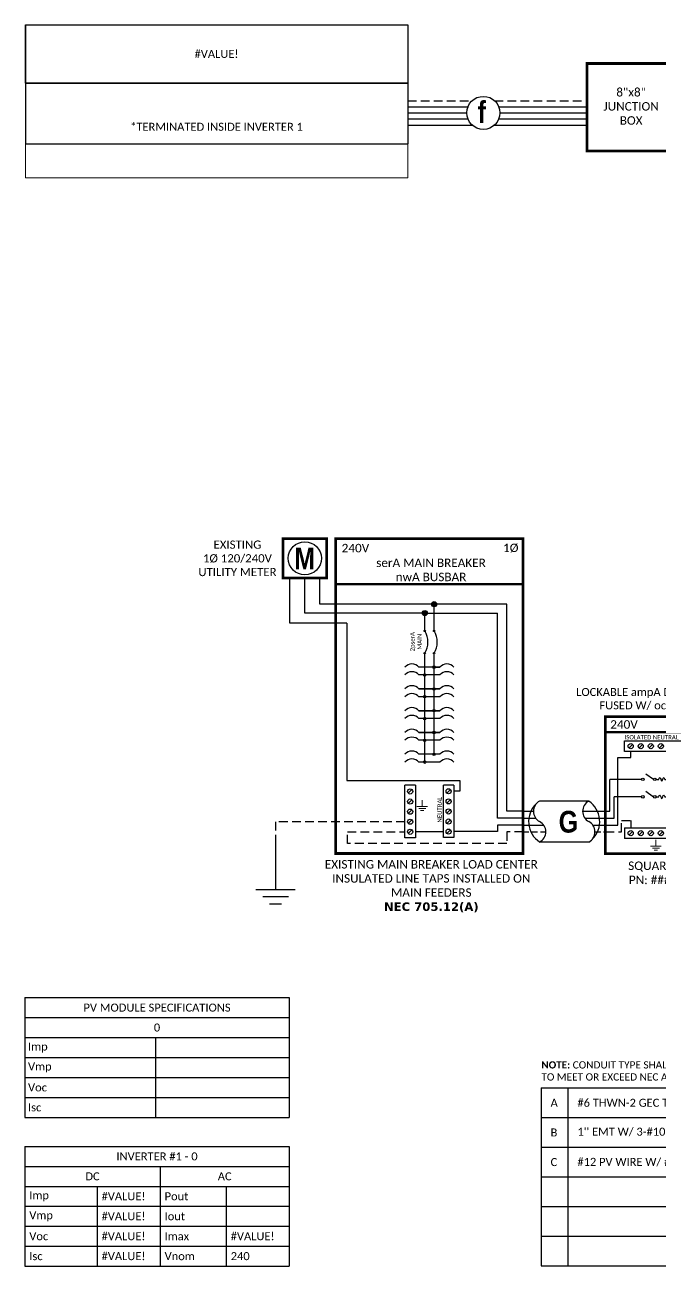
# Model space of a CAD drawing. Header units: feet. Extents: x 11703 to 12324, y 21610 to 22146.
# Drawn here: x 11703 to 11977, y 21610 to 22146 of the extents above; entities that cross this region are included whole.
import ezdxf

# ---------------------------------------------------------------- set-up
doc = ezdxf.new("R2010")
doc.units = ezdxf.units.FT
doc.header["$MEASUREMENT"] = 0
doc.linetypes.add('HIDDEN', pattern=[0.375, 0.25, -0.125])
doc.styles.add('ONE LINE TXT', font='techb___.ttf')
doc.styles.get("Standard").update_dxf_attribs({"font": 'calibri.ttf'})

# ---------------------------------------------------------------- blocks, each defined once
blk = doc.blocks.new('*U18')
at = {"color": 7, "linetype": 'Continuous'}
for p, q in [((-7.14, 13.31), (-28.39, 13.31)), ((-28.39, -4.31), (-7.14, -4.31))]:
    blk.add_line(p, q, dxfattribs=at)
at = {"color": 7}
for p, q in [((-35.53, 9), (-31.05, 9)), ((-9.81, 9), (0, 9))]:
    blk.add_line(p, q, dxfattribs=at)
at = {"color": 10}
for p, q in [((-35.53, 6), (-30.11, 6)), ((-8.87, 6), (0, 6))]:
    blk.add_line(p, q, dxfattribs=at)
at = {"color": 253}
for p, q in [((-35.53, 3), (-26.66, 3)), ((-5.41, 3), (0, 3))]:
    blk.add_line(p, q, dxfattribs=at)
at = {"color": 92, "linetype": 'HIDDEN', "ltscale": 10}
for p, q in [((-4.48, 0), (0, 0)), ((-35.53, 0), (-25.72, 0))]:
    blk.add_line(p, q, dxfattribs=at)
at = {"color": 7, "linetype": 'Continuous'}
for centre, start, end in [((-22.54, 4.5), 133.9732, 236.4265), ((-12.99, 4.5), 313.9732, 56.4265)]:
    blk.add_arc(centre, 10.58, start, end, dxfattribs=at)
at = {"linetype": 'Continuous'}
for centre, start, end in [((-26.08, 8.91), 117.6639, 242.3361), ((-4.83, 8.91), 117.6639, 242.3361), ((-30.7, 0.09), 297.6639, 62.3361), ((-9.45, 0.09), 297.6639, 62.3361)]:
    blk.add_arc(centre, 4.98, start, end, dxfattribs=at)
blk = doc.blocks.new('*U22')
at = {"lineweight": 50}
blk.add_line((-43.61, 43.06), (0, 43.06), dxfattribs=at)
at = {"color": 1, "linetype": 'Continuous'}
for p, q in [((-35.27, 34.78), (-35.27, 39.32)), ((-35.27, 39.32), (-8.32, 39.32)), ((-8.32, 39.32), (-8.32, 34.78)), ((-8.32, 34.78), (-35.27, 34.78)), ((-26.07, 25.18), (-22.81, 22.74)), ((-21.73, 22.73), (-20.49, 22.73)), ((-17.94, 22.73), (-16.7, 22.73)), ((-26.07, 17.65), (-22.81, 15.2)), ((-21.73, 15.2), (-20.49, 15.2)), ((-17.94, 15.2), (-16.7, 15.2)), ((-35.27, 1.76), (-8.32, 1.76)), ((-35.27, 1.76), (-35.27, -2.78)), ((-8.32, 1.76), (-8.32, -2.78)), ((-8.32, -2.78), (-35.27, -2.78))]:
    blk.add_line(p, q, dxfattribs=at)
at = {"color": 4, "linetype": 'Continuous'}
for p, q in [((-31.89, 37.83), (-33.46, 36.26)), ((-27.53, 37.83), (-29.11, 36.26)), ((-23.18, 37.83), (-24.76, 36.26)), ((-18.83, 37.83), (-20.41, 36.26)), ((-14.48, 37.83), (-16.06, 36.26)), ((-10.13, 37.83), (-11.7, 36.26)), ((-31.89, 0.28), (-33.46, -1.3)), ((-27.53, 0.28), (-29.11, -1.3)), ((-23.18, 0.28), (-24.76, -1.3)), ((-18.83, 0.28), (-20.41, -1.3)), ((-14.48, 0.28), (-16.06, -1.3)), ((-10.13, 0.28), (-11.7, -1.3))]:
    blk.add_line(p, q, dxfattribs=at)
at = {"color": 253, "linetype": 'Continuous'}
for p, q in [((-38.16, 3), (-38.16, 32.17)), ((-38.16, 32.17), (-32.67, 32.17)), ((-32.67, 32.17), (-32.67, 34.78)), ((-10.92, 32.17), (-10.92, 34.78)), ((-5.43, 32.17), (-10.92, 32.17)), ((-5.43, 3), (-5.43, 32.17)), ((-43.61, 3), (-38.16, 3)), ((0, 3), (-5.43, 3))]:
    blk.add_line(p, q, dxfattribs=at)
at = {"color": 7, "linetype": 'Continuous'}
for p, q in [((-27.97, 22.73), (-41.66, 22.73)), ((-41.66, 9), (-41.66, 22.73)), ((-15.62, 22.73), (-1.93, 22.73)), ((-1.93, 9), (-1.93, 22.73))]:
    blk.add_line(p, q, dxfattribs=at)
at = {"color": 10, "linetype": 'Continuous'}
for p, q in [((-27.97, 15.2), (-39.8, 15.2)), ((-39.8, 6), (-39.8, 15.2)), ((-15.62, 15.2), (-3.79, 15.19)), ((-3.79, 6), (-3.79, 15.2)), ((-43.61, 6), (-39.8, 6)), ((0, 6), (-3.79, 6))]:
    blk.add_line(p, q, dxfattribs=at)
at = {"color": 7}
for p, q in [((-43.61, 9), (-41.66, 9)), ((0, 9), (-1.93, 9))]:
    blk.add_line(p, q, dxfattribs=at)
at = {"color": 92, "linetype": 'HIDDEN', "ltscale": 15}
for p, q in [((-43.61, 0), (-36.58, 0)), ((-36.58, 0), (-36.58, 4.9)), ((-36.58, 4.9), (-32.67, 4.9)), ((-32.67, 4.9), (-32.67, 1.76)), ((-7.01, 4.9), (-10.92, 4.9)), ((-10.92, 4.9), (-10.92, 1.76)), ((-7.01, 0), (-7.01, 4.9)), ((0, 0), (-7.01, 0))]:
    blk.add_line(p, q, dxfattribs=at)
at = {"lineweight": 50, "const_width": 1.19}
blk.add_lwpolyline([(-43.61, -9.34), (-43.61, 49.84), (0, 49.84), (0, -9.34)], close=True, dxfattribs=at)
at = {"color": 92, "linetype": 'Continuous', "lineweight": 5, "ltscale": 0.05, "flags": 128}
for points in [[(-21.8, -3.32), (-21.8, -6.17)], [(-24.14, -6.17), (-19.45, -6.17)], [(-20.27, -7.03), (-23.32, -7.03)], [(-21.08, -7.9), (-22.51, -7.9)]]:
    blk.add_lwpolyline(points, dxfattribs=at)
at = {"color": 4, "linetype": 'Continuous'}
for centre in [(-32.67, 37.05), (-28.32, 37.05), (-23.97, 37.05), (-19.62, 37.05), (-15.27, 37.05), (-10.92, 37.05), (-32.67, -0.51), (-28.32, -0.51), (-23.97, -0.51), (-19.62, -0.51), (-15.27, -0.51), (-10.92, -0.51)]:
    blk.add_circle(centre, 1.11, dxfattribs=at)
at = {"color": 1, "linetype": 'Continuous'}
for centre in [(-27.43, 22.73), (-22.27, 22.73), (-16.16, 22.73), (-27.43, 15.2), (-22.27, 15.2), (-16.16, 15.19)]:
    blk.add_circle(centre, 0.541, dxfattribs=at)
for points in [[(-20.49, 22.73), (-20.12, 23.49), (-19.22, 21.97), (-18.39, 23.49), (-17.94, 22.73)], [(-20.49, 15.2), (-20.12, 15.96), (-19.22, 14.43), (-18.39, 15.96), (-17.94, 15.2)]]:
    blk.add_spline(points, degree=3, dxfattribs=at)
at = {"color": 7}
blk.add_blockref('*U18', (-43.61, 0), dxfattribs=at)
at = {"color": 4, "linetype": 'Continuous'}
blk.add_text('ISOLATED NEUTRAL', height=1.8743, dxfattribs=at).set_placement((-35.32, 39.97))
at = {"color": 1}
for s, width, gutter_width, heights, insert, char_height, attachment_point in [('\\A1;\\pi2.6661;LOCKABLE ampA DISCONNECT \\P\\pi12.722;FUSED W/ ocA FUSES', 71.8931, 92.23, [18.56], (-58.88, 62.16), 3.4544, 1), ('240V', 0.1481, 0.75, [0], (-35.55, 46.4), 3.658, 5), ('1Ø', 0.1481, 0.75, [0], (-4.98, 46.1), 3.658, 5), ('\\A1;\\pi5.5987,t23.887;SQUARE D\\P\\pi5.8899,t24.178;PN: #####', 35.0816, 28.88, [13.54], (-39.35, -12.75), 3.6576, 1)]:
    blk.add_mtext_dynamic_manual_height_columns(s, width=width, gutter_width=gutter_width, heights=heights, dxfattribs=dict(at, insert=insert, char_height=char_height, attachment_point=attachment_point))
blk = doc.blocks.new('lineTapPanel')
at = {"linetype": 'Continuous'}
h = blk.add_hatch(color=254, dxfattribs=at)
h.dxf.hatch_style = 1
edge = h.paths.add_edge_path()
edge.add_arc((-38.44, 98.34), 1.11, 0, 360)
h = blk.add_hatch(color=254, dxfattribs=at)
h.dxf.hatch_style = 1
edge = h.paths.add_edge_path()
edge.add_arc((-42.47, 94.51), 1.11, 0, 360)
h = blk.add_hatch(color=1, dxfattribs=at)
h.dxf.hatch_style = 1
edge = h.paths.add_edge_path()
edge.add_arc((-42.47, 86.8), 0.291, 0, 360)
h = blk.add_hatch(color=1, dxfattribs=at)
h.dxf.hatch_style = 1
edge = h.paths.add_edge_path()
edge.add_arc((-38.44, 86.8), 0.291, 0, 360)
h = blk.add_hatch(color=1, dxfattribs=at)
h.dxf.hatch_style = 1
edge = h.paths.add_edge_path()
edge.add_arc((-42.47, 77.16), 0.291, 0, 360)
h = blk.add_hatch(color=1, dxfattribs=at)
h.dxf.hatch_style = 1
edge = h.paths.add_edge_path()
edge.add_arc((-38.44, 77.16), 0.291, 0, 360)
h = blk.add_hatch(color=1, dxfattribs=at)
h.dxf.hatch_style = 1
edge = h.paths.add_edge_path()
edge.add_arc((-38.44, 71.16), 0.528, 0, 360)
h = blk.add_hatch(color=1, dxfattribs=at)
h.dxf.hatch_style = 1
edge = h.paths.add_edge_path()
edge.add_arc((-42.47, 67.78), 0.528, 0, 360)
h = blk.add_hatch(color=1, dxfattribs=at)
h.dxf.hatch_style = 1
edge = h.paths.add_edge_path()
edge.add_arc((-38.44, 61.76), 0.528, 0, 360)
h = blk.add_hatch(color=1, dxfattribs=at)
h.dxf.hatch_style = 1
edge = h.paths.add_edge_path()
edge.add_arc((-42.47, 58.38), 0.528, 0, 360)
h = blk.add_hatch(color=1, dxfattribs=at)
h.dxf.hatch_style = 1
edge = h.paths.add_edge_path()
edge.add_arc((-42.47, 48.98), 0.528, 0, 360)
h = blk.add_hatch(color=1, dxfattribs=at)
h.dxf.hatch_style = 1
edge = h.paths.add_edge_path()
edge.add_arc((-38.44, 52.36), 0.528, 0, 360)
h = blk.add_hatch(color=1, dxfattribs=at)
h.dxf.hatch_style = 1
edge = h.paths.add_edge_path()
edge.add_arc((-38.44, 42.95), 0.528, 0, 360)
h = blk.add_hatch(color=1, dxfattribs=at)
h.dxf.hatch_style = 1
edge = h.paths.add_edge_path()
edge.add_arc((-42.47, 39.58), 0.528, 0, 360)
h = blk.add_hatch(color=1, dxfattribs=at)
h.dxf.hatch_style = 1
edge = h.paths.add_edge_path()
edge.add_arc((-38.44, 33.55), 0.528, 0, 360)
h = blk.add_hatch(color=1, dxfattribs=at)
h.dxf.hatch_style = 1
edge = h.paths.add_edge_path()
edge.add_arc((-42.47, 30.17), 0.528, 0, 360)
at = {"color": 155, "true_color": 0x647190}
blk.add_line((-80.92, 126.59), (0, 126.59), dxfattribs=at)
at = {"color": 253, "linetype": 'Continuous'}
for p, q in [((-100.73, 90.2), (-100.73, 109.7)), ((-76.04, 90.2), (-100.73, 90.2)), ((-76.04, 90.2), (-76.04, 22.16)), ((-76.04, 22.16), (-27.25, 22.16)), ((-27.25, 22.16), (-27.25, 17.57)), ((-27.25, 17.57), (-29.89, 17.57)), ((-11.01, 0.16), (-29.89, 0.16)), ((0, 3), (-11.01, 3)), ((-11.01, 3), (-11.01, 0.16))]:
    blk.add_line(p, q, dxfattribs=at)
at = {"color": 10, "linetype": 'Continuous'}
for p, q in [((-94.24, 94.51), (-94.24, 109.7)), ((-43.58, 94.51), (-94.24, 94.51)), ((-42.47, 87.09), (-42.47, 93.4)), ((-41.36, 94.51), (-10.98, 94.51)), ((-10.98, 6), (-10.98, 94.51)), ((-42.47, 30.17), (-42.47, 76.87)), ((-35.88, 67.78), (-45.04, 67.78)), ((-35.88, 58.38), (-45.04, 58.38)), ((-35.88, 48.98), (-45.04, 48.98)), ((-35.88, 39.58), (-45.04, 39.58)), ((-35.88, 30.17), (-45.04, 30.17)), ((0, 6), (-10.98, 6))]:
    blk.add_line(p, q, dxfattribs=at)
at = {"color": 7, "linetype": 'Continuous'}
for p, q in [((-87.75, 98.34), (-87.75, 109.7)), ((-39.56, 98.34), (-87.75, 98.34)), ((-38.44, 87.09), (-38.44, 97.23)), ((-6.96, 9), (-6.96, 98.34)), ((-38.44, 61.76), (-38.44, 76.87)), ((-35.88, 71.16), (-45.04, 71.16)), ((-38.44, 71.16), (-35.88, 71.16)), ((-45.04, 61.76), (-35.88, 61.76)), ((-35.88, 61.76), (-45.04, 61.76)), ((-38.44, 52.36), (-38.44, 61.76)), ((-45.04, 52.36), (-35.88, 52.36)), ((-35.88, 52.36), (-45.04, 52.36)), ((-38.44, 42.95), (-38.44, 52.36)), ((-45.04, 42.95), (-35.88, 42.95)), ((-35.88, 42.95), (-45.04, 42.95)), ((-38.44, 33.55), (-38.44, 42.95)), ((-35.88, 33.55), (-45.04, 33.55))]:
    blk.add_line(p, q, dxfattribs=at)
at = {"lineweight": 50}
blk.add_line((-80.92, 106.95), (0, 106.95), dxfattribs=at)
at = {"color": 7}
for p, q in [((-6.96, 98.34), (-37.33, 98.34)), ((0, 9), (-6.96, 9))]:
    blk.add_line(p, q, dxfattribs=at)
at = {"color": 1, "linetype": 'Continuous'}
for p, q in [((-51.03, -2.51), (-51.03, 20.23)), ((-46.49, 20.23), (-51.03, 20.23)), ((-46.49, 20.23), (-46.49, -2.51)), ((-34.43, -2.43), (-34.43, 20.16)), ((-29.89, 20.16), (-34.43, 20.16)), ((-29.89, 20.16), (-29.89, -2.43)), ((-46.49, -2.51), (-51.03, -2.51)), ((-29.89, -2.43), (-34.43, -2.43))]:
    blk.add_line(p, q, dxfattribs=at)
at = {"color": 4, "linetype": 'Continuous'}
for p, q in [((-47.97, 18.28), (-49.55, 16.71)), ((-31.37, 18.35), (-32.94, 16.78)), ((-47.97, 13.93), (-49.55, 12.36)), ((-31.37, 14), (-32.94, 12.43)), ((-47.97, 9.58), (-49.55, 8.01)), ((-31.37, 9.65), (-32.94, 8.08)), ((-47.97, 5.23), (-49.55, 3.66)), ((-47.97, 0.88), (-49.55, -0.69)), ((-31.37, 5.3), (-32.94, 3.73)), ((-31.37, 0.95), (-32.94, -0.62))]:
    blk.add_line(p, q, dxfattribs=at)
at = {"color": 92, "linetype": 'HIDDEN', "ltscale": 15}
for p, q in [((-51.03, 4.44), (-106.89, 4.44)), ((-106.89, 4.44), (-106.89, -4.87)), ((-75.84, -4.96), (-75.84, 0.09)), ((-75.84, 0.09), (-51.03, 0.09)), ((0, 0), (-6.96, 0)), ((-6.96, -4.96), (-75.84, -4.96)), ((-6.96, 0), (-6.96, -4.96))]:
    blk.add_line(p, q, dxfattribs=at)
at = {"color": 92, "linetype": 'Continuous', "ltscale": 15}
blk.add_line((-34.43, 0.09), (-46.49, 0.09), dxfattribs=at)
at = {"color": 92, "ltscale": 15}
blk.add_line((-106.89, -4.87), (-106.89, -24.84), dxfattribs=at)
at = {"lineweight": 50, "const_width": 1.19}
for points in [[(-103.67, 109.7), (-103.67, 126.59), (-84.82, 126.59), (-84.82, 109.7)], [(-80.92, -9.3), (-80.92, 126.59), (0, 126.59), (0, -9.3)]]:
    blk.add_lwpolyline(points, close=True, dxfattribs=at)
at = {"color": 92, "linetype": 'Continuous', "lineweight": 5, "ltscale": 0.05, "flags": 128}
for points in [[(-45.88, 10.97), (-41.2, 10.97)], [(-43.54, 13.81), (-43.54, 10.97)], [(-42.01, 10.1), (-45.07, 10.1)], [(-42.82, 9.23), (-44.25, 9.23)]]:
    blk.add_lwpolyline(points, dxfattribs=at)
at = {"color": 92, "linetype": 'Continuous', "ltscale": 4, "flags": 128}
for points in [[(-115.37, -24.84), (-98.41, -24.84)], [(-101.35, -27.98), (-112.43, -27.98)], [(-104.29, -31.12), (-109.49, -31.12)]]:
    blk.add_lwpolyline(points, dxfattribs=at)
at = {"linetype": 'Continuous'}
blk.add_circle((-94.24, 118.15), 7.15, dxfattribs=at)
at = {"color": 7, "linetype": 'Continuous'}
for centre in [(-38.44, 98.34), (-38.44, 98.34), (-42.47, 94.51)]:
    blk.add_circle(centre, 1.11, dxfattribs=at)
at = {"color": 1, "linetype": 'Continuous'}
for centre, radius in [((-42.47, 86.8), 0.291), ((-38.44, 86.8), 0.291), ((-42.47, 77.16), 0.291), ((-38.44, 77.16), 0.291), ((-38.44, 71.16), 0.528), ((-42.47, 67.78), 0.528), ((-38.44, 61.76), 0.528), ((-42.47, 58.38), 0.528), ((-42.47, 48.98), 0.528), ((-38.44, 52.36), 0.528), ((-38.44, 42.95), 0.528), ((-42.47, 39.58), 0.528), ((-38.44, 33.55), 0.528), ((-42.47, 30.17), 0.528)]:
    blk.add_circle(centre, radius, dxfattribs=at)
at = {"color": 4, "linetype": 'Continuous'}
for centre in [(-48.76, 17.49), (-32.16, 17.57), (-48.76, 13.14), (-32.16, 13.21), (-48.76, 8.79), (-48.76, 4.44), (-32.16, 8.86), (-32.16, 4.51), (-48.76, 0.09), (-32.16, 0.16)]:
    blk.add_circle(centre, 1.11, dxfattribs=at)
at = {"color": 1, "linetype": 'Continuous'}
for centre, radius, start, end in [((-50.14, 81.98), 9.06, 327.8708, 32.1292), ((-46.11, 81.98), 9.06, 327.8708, 32.1292), ((-48.03, 68.62), 3.93, 40.3392, 139.6608), ((-32.88, 68.62), 3.93, 40.3392, 139.6608), ((-48.03, 65.24), 3.93, 40.3392, 139.6608), ((-32.88, 65.24), 3.93, 40.3392, 139.6608), ((-48.03, 59.21), 3.93, 40.3392, 139.6608), ((-48.03, 55.84), 3.93, 40.3392, 139.6608), ((-32.88, 59.21), 3.93, 40.3392, 139.6608), ((-32.88, 55.84), 3.93, 40.3392, 139.6608), ((-48.03, 49.81), 3.93, 40.3392, 139.6608), ((-32.88, 49.81), 3.93, 40.3392, 139.6608), ((-48.03, 46.43), 3.93, 40.3392, 139.6608), ((-32.88, 46.43), 3.93, 40.3392, 139.6608), ((-48.03, 40.41), 3.93, 40.3392, 139.6608), ((-32.88, 40.41), 3.93, 40.3392, 139.6608), ((-48.03, 37.03), 3.93, 40.3392, 139.6608), ((-32.88, 37.03), 3.93, 40.3392, 139.6608), ((-48.03, 31.01), 3.93, 40.3392, 139.6608), ((-32.88, 31.01), 3.93, 40.3392, 139.6608), ((-48.03, 27.63), 3.93, 40.3392, 139.6608), ((-32.88, 27.63), 3.93, 40.3392, 139.6608)]:
    blk.add_arc(centre, radius, start, end, dxfattribs=at)
at = {"color": 253, "linetype": 'Continuous', "style": 'ONE LINE TXT'}
blk.add_text('M', height=9.38, dxfattribs=at).set_placement((-98.8, 113.43))
at = {"color": 4, "linetype": 'Continuous'}
blk.add_text('NEUTRAL', height=1.874, rotation=90, dxfattribs=at).set_placement((-35.08, 4.08))
at = {"color": 1, "attachment_point": 5}
for s, width, gutter_width, heights, insert, char_height in [('EXISTING\\P1Ø 120/240V UTILITY METER', 37.8067, 7.17, [0], (-123.35, 118.13), 3.5433), ('240V', 0.1481, 0.75, [0], (-72.39, 122.54), 3.658), ('1Ø', 0.1481, 0.75, [0], (-5.31, 122.54), 3.658), ('serA MAIN BREAKER\\PnwA BUSBAR', 72.4998, 0.75, [0], (-39.75, 113.14), 3.6576), ('EXISTING MAIN BREAKER LOAD CENTER INSULATED LINE TAPS INSTALLED ON MAIN FEEDERS\\P{\\fVerdana|b1|i0|c0|p34;NEC 705.12(A)}', 98.9176, 7.17, [106.42], (-39.63, -23.42), 3.6576)]:
    blk.add_mtext_dynamic_manual_height_columns(s, width=width, gutter_width=gutter_width, heights=heights, dxfattribs=dict(at, insert=insert, char_height=char_height))
at = {"color": 4, "linetype": 'Continuous', "insert": (-46.25, 82.15), "char_height": 1.874, "attachment_point": 5, "rotation": 90}
blk.add_mtext_dynamic_manual_height_columns('2pserA\\PMAIN', width=0.1481, gutter_width=0.75, heights=[0], dxfattribs=at)
blk = doc.blocks.new('*U24')
at = {"color": 7}
blk.add_blockref('lineTapPanel', (0, 0), dxfattribs=at)
blk = doc.blocks.new('*T15')
at = {"color": 0, "lineweight": -2, "transparency": 16777216}
for p, q in [((0, 0), (114.19, 0)), ((0, 0), (0, -51.7)), ((114.19, 0), (114.19, -51.7)), ((0, -8.62), (114.19, -8.62)), ((58.43, -8.62), (58.43, -51.7)), ((0, -17.23), (114.19, -17.23)), ((31.22, -17.23), (31.22, -51.7)), ((86.98, -17.23), (86.98, -51.7)), ((0, -25.85), (114.19, -25.85)), ((0, -34.47), (114.19, -34.47)), ((0, -43.08), (114.19, -43.08)), ((0, -51.7), (114.19, -51.7))]:
    blk.add_line(p, q, dxfattribs=at)
at = {"color": 0, "linetype": 'Continuous', "transparency": 16777216, "char_height": 3.4544}
for s, insert, width, attachment_point in [('{\\fCalibri|b0|i0|c0;INVERTER #1 - 0', (57.09, -4.31), 110.3293, 5), ('{\\fCalibri|b0|i0|c0;DC', (29.22, -12.93), 54.5755, 5), ('{\\fCalibri|b0|i0|c0;AC', (86.31, -12.93), 51.8976, 5), ('{\\fCalibri|b0|i0|c0;Imp', (1.93, -21.54), 27.3681, 4), ('{\\fCalibri|b0|i0|c0;#VALUE!', (33.15, -21.54), 23.3513, 4), ('{\\fCalibri|b0|i0|c0;Pout', (60.36, -21.54), 24.6902, 4), ('{\\fCalibri|b0|i0|c0;', (88.91, -21.54), 23.3513, 4), ('{\\fCalibri|b0|i0|c0;Vmp', (1.93, -30.16), 27.3681, 4), ('{\\fCalibri|b0|i0|c0;#VALUE!', (33.15, -30.16), 23.3513, 4), ('{\\fCalibri|b0|i0|c0;Iout', (60.36, -30.16), 24.6902, 4), ('{\\fCalibri|b0|i0|c0;', (88.91, -30.16), 23.3513, 4), ('{\\fCalibri|b0|i0|c0;Voc', (1.93, -38.78), 27.3681, 4), ('{\\fCalibri|b0|i0|c0;#VALUE!', (33.15, -38.78), 23.3513, 4), ('{\\fCalibri|b0|i0|c0;Imax', (60.36, -38.78), 24.6902, 4), ('{\\fCalibri|b0|i0|c0;#VALUE!', (88.91, -38.78), 23.3513, 4), ('{\\fCalibri|b0|i0|c0;Isc', (1.93, -47.39), 27.3681, 4), ('{\\fCalibri|b0|i0|c0;#VALUE!', (33.15, -47.39), 23.3513, 4), ('{\\fCalibri|b0|i0|c0;Vnom', (60.36, -47.39), 24.6902, 4), ('{\\fCalibri|b0|i0|c0;240', (88.91, -47.39), 23.3513, 4)]:
    blk.add_mtext(s, dxfattribs=dict(at, insert=insert, width=width, attachment_point=attachment_point))
blk = doc.blocks.new('*T16')
at = {"color": 0, "lineweight": -2, "transparency": 16777216}
for p, q in [((0, 0), (114.19, 0)), ((0, 0), (0, -51.69)), ((114.19, 0), (114.19, -51.69)), ((0, -8.62), (114.19, -8.62)), ((0, -17.23), (114.19, -17.23)), ((56.41, -17.23), (56.41, -51.69)), ((0, -25.85), (114.19, -25.85)), ((0, -34.46), (114.19, -34.46)), ((0, -43.08), (114.19, -43.08)), ((0, -51.69), (114.19, -51.69))]:
    blk.add_line(p, q, dxfattribs=at)
at = {"color": 0, "linetype": 'Continuous', "transparency": 16777216, "char_height": 3.4544}
for s, insert, width, attachment_point in [('{\\fCalibri|b0|i0|c0;PV MODULE SPECIFICATIONS', (57.09, -4.31), 111.433, 5), ('{\\fCalibri|b0|i0|c0;0', (57.09, -12.92), 111.433, 5), ('{\\fCalibri|b0|i0|c0;Imp', (1.38, -21.54), 53.6551, 4), ('{\\fCalibri|b0|i0|c0;', (57.78, -21.54), 55.0254, 4), ('{\\fCalibri|b0|i0|c0;Vmp', (1.38, -30.15), 53.6551, 4), ('{\\fCalibri|b0|i0|c0;', (57.78, -30.15), 55.0254, 4), ('{\\fCalibri|b0|i0|c0;Voc', (1.38, -38.77), 53.6551, 4), ('{\\fCalibri|b0|i0|c0;', (57.78, -38.77), 55.0254, 4), ('{\\fCalibri|b0|i0|c0;Isc', (1.38, -47.39), 53.6551, 4), ('{\\fCalibri|b0|i0|c0;', (57.78, -47.39), 55.0254, 4)]:
    blk.add_mtext(s, dxfattribs=dict(at, insert=insert, width=width, attachment_point=attachment_point))
blk = doc.blocks.new('*T19')
at = {"linetype": 'ByBlock', "lineweight": -2, "transparency": 16777216}
for p, q in [((0, 0), (390.51, 0)), ((0, 0), (0, -76.8)), ((11.58, 0), (11.58, -76.8)), ((195.1, 0), (195.1, -76.8)), ((206.68, 0), (206.68, -76.8)), ((390.51, 0), (390.51, -76.8)), ((0, -12.8), (390.51, -12.8)), ((0, -25.61), (390.51, -25.61)), ((0, -38.41), (390.51, -38.41)), ((0, -51.22), (390.51, -51.22)), ((0, -64.02), (390.51, -64.02)), ((0, -76.8), (390.51, -76.8))]:
    blk.add_line(p, q, dxfattribs=at)
at = {"color": 0, "linetype": 'Continuous', "transparency": 16777216, "char_height": 3.4544, "attachment_point": 4}
for s, insert, width in [('{\\fCalibri|b0|i0|c0;A', (4.06, -6.4), 3.4544), ('{\\fCalibri|b0|i0|c0;#6 THWN-2 GEC TO EXISTING GROUND ROD', (15.65, -6.4), 175.3856), ('{\\fCalibri|b0|i0|c0;', (199.16, -6.4), 3.4544), ('{\\fCalibri|b0|i0|c0;', (210.74, -6.4), 175.7027), ('{\\fCalibri|b0|i0|c0;B', (4.06, -19.21), 3.4544), ("{\\fCalibri|b0|i0|c0;1'' EMT W/ 3-#10 THWN-2, 1-#10 THWN-2 GROUND", (15.65, -19.21), 175.3856), ('{\\fCalibri|b0|i0|c0;', (199.16, -19.21), 3.4544), ('{\\fCalibri|b0|i0|c0;', (210.74, -19.21), 175.7027), ('{\\fCalibri|b0|i0|c0;C', (4.06, -32.01), 3.4544), ('{\\fCalibri|b0|i0|c0;#12 PV WIRE W/ #8 BARE COPPER BOND TO MODULES AND RAILS', (15.65, -32.01), 175.3856), ('{\\fCalibri|b0|i0|c0;', (199.16, -32.01), 3.4544), ('{\\fCalibri|b0|i0|c0;', (210.74, -32.01), 175.7027), ('{\\fCalibri|b0|i0|c0;', (4.06, -44.82), 3.4544), ('{\\fCalibri|b0|i0|c0;', (15.65, -44.82), 175.3856), ('{\\fCalibri|b0|i0|c0;', (199.16, -44.82), 3.4544), ('{\\fCalibri|b0|i0|c0;', (210.74, -44.82), 175.7027), ('{\\fCalibri|b0|i0|c0;', (4.06, -57.62), 3.4544), ('{\\fCalibri|b0|i0|c0;', (15.65, -57.62), 175.3856), ('{\\fCalibri|b0|i0|c0;', (199.16, -57.62), 3.4544), ('{\\fCalibri|b0|i0|c0;', (210.74, -57.62), 175.7027), ('{\\fCalibri|b0|i0|c0;', (4.06, -70.41), 3.4544), ('{\\fCalibri|b0|i0|c0;', (15.65, -70.41), 175.3856), ('{\\fCalibri|b0|i0|c0;', (199.16, -70.41), 3.4544), ('{\\fCalibri|b0|i0|c0;', (210.74, -70.41), 175.7027)]:
    blk.add_mtext(s, dxfattribs=dict(at, insert=insert, width=width))
blk = doc.blocks.new('string2')
at = {"linetype": 'Continuous'}
h = blk.add_hatch(color=1, dxfattribs=at)
h.dxf.hatch_style = 1
edge = h.paths.add_edge_path()
edge.add_arc((-185.82, 276.93), 0.513, 0, 360)
h = blk.add_hatch(color=1, dxfattribs=at)
h.dxf.hatch_style = 1
edge = h.paths.add_edge_path()
edge.add_arc((-174.04, 276.93), 0.513, 0, 360)
h = blk.add_hatch(color=1, dxfattribs=at)
h.dxf.hatch_style = 1
edge = h.paths.add_edge_path()
edge.add_arc((-185.82, 265.01), 0.513, 0, 360)
h = blk.add_hatch(color=1, dxfattribs=at)
h.dxf.hatch_style = 1
edge = h.paths.add_edge_path()
edge.add_arc((-174.04, 265.01), 0.513, 0, 360)
at = {"color": 1, "linetype": 'Continuous'}
for p, q in [((-185.3, 276.93), (-182.17, 276.94)), ((-177.67, 276.93), (-174.55, 276.93)), ((-185.3, 265.01), (-182.17, 265.02)), ((-177.67, 265.01), (-174.55, 265.01))]:
    blk.add_line(p, q, dxfattribs=at)
at = {"color": 10, "linetype": 'Continuous'}
for p, q in [((-421.17, 269.3), (-394.95, 269.3)), ((-381.86, 269.3), (-343.7, 269.3)), ((-305.92, 269.3), (-266.89, 269.3)), ((-245.65, 269.3), (-206.33, 269.3)), ((-206.33, 269.3), (-195.03, 269.3)), ((-151.99, 269.3), (-164.01, 269.3)), ((-151.87, 269.3), (23.33, 269.3)), ((23.33, 269.3), (23.33, 20.94)), ((7.45, 0), (0, 0)), ((7.45, -4.11), (7.45, 0)), ((23.33, -0.31), (23.33, -18.41)), ((23.33, -18.41), (7.45, -18.41))]:
    blk.add_line(p, q, dxfattribs=at)
at = {"color": 7, "linetype": 'Continuous'}
for p, q in [((-421.17, 266.68), (-393.34, 266.68)), ((-383.65, 266.68), (-343.7, 266.68)), ((-305.92, 266.68), (-266.63, 266.68)), ((-245.39, 266.68), (-206.33, 266.68)), ((-164.01, 265.01), (-166.63, 265.01)), ((-151.87, 266.68), (20.71, 266.68)), ((20.71, 266.68), (20.71, 20.82)), ((20.71, -0.42), (20.71, -15.79)), ((20.71, -15.79), (4.87, -15.79)), ((4.87, -15.79), (4.87, -19.9)), ((4.87, -19.9), (0, -19.9))]:
    blk.add_line(p, q, dxfattribs=at)
at = {"color": 10, "linetype": 'Continuous', "flags": 128}
for points in [[(-195.03, 269.3), (-195.03, 276.93), (-192.41, 276.93)], [(-164.01, 269.3), (-164.01, 276.93), (-166.63, 276.93)]]:
    blk.add_lwpolyline(points, dxfattribs=at)
at = {"color": 1, "linetype": 'Continuous', "flags": 128}
for points in [[(-192.41, 276.93), (-185.82, 276.93)], [(-192.41, 276.93), (-185.82, 276.93)], [(-174.04, 276.93), (-166.63, 276.93)], [(-192.41, 265.01), (-185.82, 265.01)], [(-174.04, 265.01), (-166.63, 265.01)]]:
    blk.add_lwpolyline(points, dxfattribs=at)
at = {"color": 7, "linetype": 'Continuous', "flags": 128}
for points in [[(-206.33, 266.68), (-195.03, 266.68), (-195.03, 265.01)], [(-195.03, 265.01), (-192.41, 265.01)], [(-151.99, 266.68), (-164.01, 266.68), (-164.01, 265.01)]]:
    blk.add_lwpolyline(points, dxfattribs=at)
at = {"color": 1, "linetype": 'Continuous'}
for centre in [(-185.82, 276.93), (-174.04, 276.93), (-185.82, 265.01), (-174.04, 265.01)]:
    blk.add_circle(centre, 0.513, dxfattribs=at)
at = {"color": 10, "linetype": 'Continuous'}
blk.add_arc((2.32, -11.26), 8.8, 305.6505, 54.3495, dxfattribs=at)
at = {"color": 1, "linetype": 'Continuous'}
for points in [[(-182.17, 276.94), (-181.51, 278.28), (-179.92, 275.59), (-178.46, 278.28), (-177.67, 276.93)], [(-182.17, 265.02), (-181.51, 266.35), (-179.92, 263.67), (-178.46, 266.35), (-177.67, 265.01)]]:
    blk.add_spline(points, degree=3, dxfattribs=at)
for p in [(-183.66, 278.52), (-183.66, 266.59)]:
    blk.add_text('20A', height=2.778, dxfattribs=at).set_placement(p)
blk = doc.blocks.new('*T21')
at = {"color": 0, "lineweight": -2, "transparency": 16777216}
for p, q in [((0, 0), (165.11, 0)), ((0, 0), (0, -51.42)), ((165.11, 0), (165.11, -51.42)), ((0, -25.14), (165.11, -25.14)), ((0, -51.42), (165.11, -51.42))]:
    blk.add_line(p, q, dxfattribs=at)
at = {"layer": 'Defpoints', "color": 8, "linetype": 'ByBlock', "lineweight": 0, "transparency": 16777216}
for p, q in [((0, -51.42), (0, -66.05)), ((165.11, -51.42), (165.11, -66.05)), ((0, -66.05), (165.11, -66.05))]:
    blk.add_line(p, q, dxfattribs=at)
at = {"color": 0, "linetype": 'Continuous', "transparency": 16777216, "char_height": 3.4544, "width": 155.095, "attachment_point": 5}
for s, insert in [('{\\fCalibri|b0|i0|c0;#VALUE!', (82.56, -12.57)), ('{\\fCalibri|b0|i0|c0;^J^J*TERMINATED INSIDE INVERTER 1', (82.56, -38.28))]:
    blk.add_mtext(s, dxfattribs=dict(at, insert=insert))
blk = doc.blocks.new('8x8box')
at = {"lineweight": 50, "const_width": 1.19}
blk.add_lwpolyline([(37.78, 0), (0, 0), (0, 37.78), (37.78, 37.78)], close=True, dxfattribs=at)
at = {"color": 1, "insert": (19.03, 19.26), "char_height": 3.6576, "attachment_point": 5}
blk.add_mtext_dynamic_manual_height_columns('8"x8"  JUNCTION BOX ', width=0.4767, gutter_width=7.17, heights=[0], dxfattribs=at)

msp = doc.modelspace()

# ---------------------------------------------------------------- linework, layer by layer
at = {"color": 92, "linetype": 'HIDDEN', "ltscale": 15}
for p, q in [((11867.9, 22113.61), (11895.73, 22113.61)), ((11905.42, 22113.61), (11945.37, 22113.61))]:
    msp.add_line(p, q, dxfattribs=at)
at = {"color": 10, "linetype": 'Continuous'}
for p, q in [((11867.9, 22110.99), (11894.13, 22110.99)), ((11907.22, 22110.99), (11945.37, 22110.99))]:
    msp.add_line(p, q, dxfattribs=at)
at = {"color": 7, "linetype": 'Continuous'}
for p, q in [((11867.9, 22108.37), (11893.44, 22108.37)), ((11907.72, 22108.37), (11945.37, 22108.37))]:
    msp.add_line(p, q, dxfattribs=at)
at = {"linetype": 'Continuous'}
msp.add_lwpolyline([(11702.79, 22146.39), (11867.9, 22146.39), (11867.9, 22121.25), (11702.79, 22121.25)], close=True, dxfattribs=at)
at = {"color": 7, "linetype": 'Continuous'}
msp.add_circle((11900.58, 22108.37), 7.14, dxfattribs=at)

# ---------------------------------------------------------------- block references
for name, p in [('*T21', (11702.79, 22146.39)), ('*T16', (11702.57, 21726.39)), ('*T19', (11925.55, 21687.39)), ('*T15', (11702.57, 21662.16))]:
    msp.add_blockref(name, p)
at = {"color": 7}
for name, p in [('8x8box', (11945.37, 22091.91)), ('*U24', (11917.73, 21797.91)), ('*U22', (11996.87, 21797.91))]:
    msp.add_blockref(name, p, dxfattribs=at)
at = {"color": 10, "linetype": 'Continuous'}
msp.add_blockref('string2', (12289.07, 21836.44), dxfattribs=at)

# ---------------------------------------------------------------- texts
at = {"color": 1, "linetype": 'Continuous', "char_height": 9.3833, "attachment_point": 1, "style": 'ONE LINE TXT'}
for s, insert in [('{\\W1;\\C256;f}', (11898.11, 22113.41)), ('{\\W1;\\C256;G}', (11933.11, 21807.04))]:
    msp.add_mtext_dynamic_manual_height_columns(s, width=0.1385, gutter_width=2.13, heights=[0], dxfattribs=dict(at, insert=insert))
at = {"color": 10, "insert": (11925.64, 21698.93), "char_height": 3.10896, "attachment_point": 1}
msp.add_mtext_dynamic_manual_height_columns('\\A1;{\\fCalibri|b1|i0|c0|p34;NOTE:} {\\A0;\\H1.0052x;CONDUIT TYPE SHALL BE CHOSEN BY THE INSTALLATION CONTRACTOR\\PTO MEET OR EXCEED NEC AND LOCAL AHJD REQUIREMENTS}', width=164.3528, gutter_width=0, heights=[9.89], dxfattribs=at)

doc.saveas('drawing.dxf')
